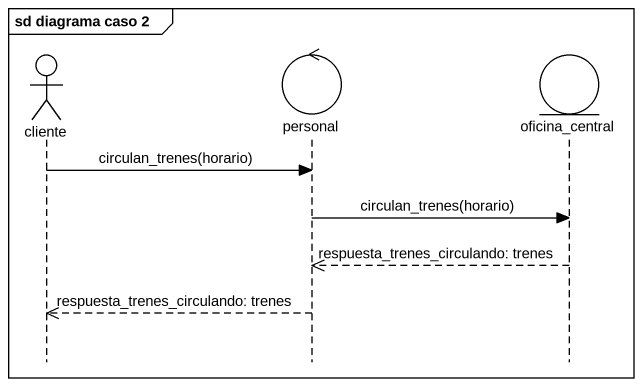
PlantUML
@startuml
mainframe sd diagrama caso 2
hide footbox
actor cliente
control personal
entity oficina_central

cliente -> personal : circulan_trenes(horario)
personal -> oficina_central : circulan_trenes(horario)
oficina_central -->> personal : respuesta_trenes_circulando: trenes
personal -->> cliente : respuesta_trenes_circulando: trenes
@enduml
